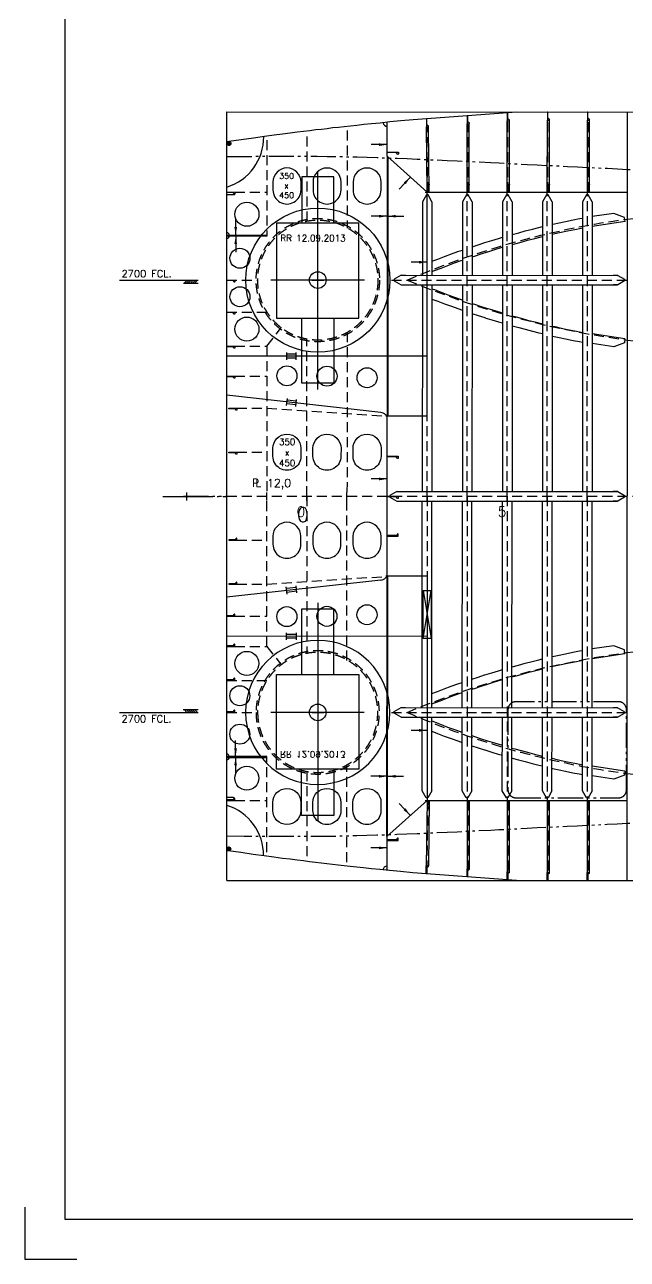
# Model space of a CAD drawing. Extents: x -86245 to 167090, y -69122 to 58950.
# Drawn here: x -836 to 6686, y -500 to 14921 of the extents above; entities that cross this region are included whole.
import ezdxf

# ---------------------------------------------------------------- set-up
doc = ezdxf.new("R2010")
doc.units = 0
doc.header["$LTSCALE"] = 250
for name, pattern in [('CENTER', [3, 2.5, -0.25, 0, -0.25]), ('DASHED', [0.75, 0.5, -0.25]), ('PHANTOM', [2.1, 1.25, -0.2, 0.125, -0.2, 0.125, -0.2])]:
    doc.linetypes.add(name, pattern=pattern)
doc.layers.get('0').update_dxf_attribs({"linetype": 'CONTINUOUS'})
doc.layers.add('11', color=7, linetype='CONTINUOUS', true_color=0xffffff)
for name, color, linetype in [('S0CO1', 1, 'CONTINUOUS'), ('S0CO2', 2, 'CONTINUOUS'), ('S0CO5', 4, 'CONTINUOUS'), ('S0DA1', 1, 'DASHED'), ('S0DA2', 2, 'DASHED'), ('S0DA3', 3, 'DASHED'), ('S0DIM', 2, 'CONTINUOUS'), ('S0PH1', 1, 'PHANTOM'), ('S0TX2', 2, 'CONTINUOUS')]:
    doc.layers.add(name, color=color, linetype=linetype)
doc.styles.add('18', font='romans', dxfattribs={"height": 180})
doc.styles.add('ROMANS', font='romans.shx', dxfattribs={"height": 125})
pattern_1 = [(45, (9353.375, -6730.3517), (-2.24506403, 2.24506403), [])]

# ---------------------------------------------------------------- blocks, each defined once
blk = doc.blocks.new('snip')
at = {"color": 0, "linetype": 'ByBlock'}
for p, q in [((-75, -151), (-75, -221)), ((75, -151), (75, -221))]:
    blk.add_line(p, q, dxfattribs=at)
blk.add_lwpolyline([(75, -151), (13, -43), (-12, -43), (-75, -151)], dxfattribs=at)
blk = doc.blocks.new('HP100x7')
at = {"color": 0}
blk.add_lwpolyline([(0, 0), (0, -100), (20, -100, 0.767327), (24, -89), (10, -79, -0.267949), (7, -75), (7, 0)], format="xyb", close=True, dxfattribs=at)
blk = doc.blocks.new('*X8')
at = {"color": 0}
for p, q in [((13410, 17177), (13450, 17217)), ((13439, 17177), (13479, 17217)), ((13467, 17177), (13507, 17217)), ((13495, 17177), (13535, 17217)), ((13523, 17177), (13563, 17217)), ((13552, 17177), (13592, 17217))]:
    blk.add_line(p, q, dxfattribs=at)
blk = doc.blocks.new('TYKK')
at = {"layer": 'S0CO1'}
for p, q in [((-2.04, 0.82), (2.04, 0.82)), ((-2.04, 0), (2.04, 0))]:
    blk.add_line(p, q, dxfattribs=at)
at = {"layer": 'S0CO1', "xscale": 0.0204, "yscale": 0.0204, "zscale": 0.0204}
blk.add_blockref('*X8', (-275.41, -350.41), dxfattribs=at)
blk = doc.blocks.new('ST10073')
at = {"layer": 'S0CO2'}
for p, q in [((1.49, 4), (-1.49, 4)), ((-1.49, 0), (1.49, 0)), ((-0.79, 4), (-0.79, 0)), ((0.79, 4), (0.79, 0))]:
    blk.add_line(p, q, dxfattribs=at)
blk = doc.blocks.new('PILD')
at = {"color": 1, "linetype": 'ByBlock'}
blk.add_line((0, 0), (250, 0), dxfattribs=at)
blk.add_solid([(125, 21), (125, -21), (0, 0)], dxfattribs=at)
blk = doc.blocks.new('A$C3A7A08C7')
at = {"layer": '11', "color": 30, "linetype": 'Continuous'}
blk.add_circle((0, 0), 900, dxfattribs=at)
at = {"layer": '11', "color": 30, "linetype": 'DASHED'}
for radius in [770, 750]:
    blk.add_circle((0, 0), radius, dxfattribs=at)
at = {"layer": 'S0TX2', "color": 1, "style": 'ROMANS'}
blk.add_text('RR 12.09.2013', height=80, dxfattribs=at).set_placement((-468, 484))
blk = doc.blocks.new('HP140x8')
at = {"color": 0}
blk.add_lwpolyline([(0, 0), (0, -140), (24, -140, 0.767327), (27, -129), (11, -119, -0.267949), (8, -115), (8, 0)], format="xyb", close=True, dxfattribs=at)
blk = doc.blocks.new('PLDIM2')
at = {"layer": 'S0TX2', "style": 'ROMANS'}
for s, p in [('P', (-19, 0)), ('L', (23, 0))]:
    blk.add_text(s, height=100, dxfattribs=at).set_placement(p)
blk.add_attdef('XX.X', (168, -1), '', height=100, dxfattribs=at)
blk = doc.blocks.new('PILC')
at = {"color": 1, "linetype": 'ByBlock'}
blk.add_line((0, 0), (-250, 0), dxfattribs=at)
blk.add_solid([(-125, 21), (-125, -21), (0, 0)], dxfattribs=at)
blk = doc.blocks.new('A$C2A920FEC')
at = {"color": 0, "linetype": 'ByBlock', "lineweight": -2}
for p, q in [((135, 1332), (135, 4057)), ((716, 2700), (-450, 2700)), ((135, -1332), (135, -4057)), ((716, -2700), (-450, -2700))]:
    blk.add_line(p, q, dxfattribs=at)
for points in [[(336, 3410), (336, 3988), (-66, 3988), (-66, 3410)], [(336, 2225), (336, 1412), (-66, 1412), (-66, 2225)], [(336, -2225), (336, -1412), (-66, -1412), (-66, -2225)], [(336, -3410), (336, -3988), (-66, -3988), (-66, -3410)]]:
    blk.add_lwpolyline(points, dxfattribs=at)
for points in [[(649, 2225), (649, 3410), (-379, 3410), (-379, 2225)], [(649, -2225), (649, -3410), (-379, -3410), (-379, -2225)]]:
    blk.add_lwpolyline(points, close=True, dxfattribs=at)
for centre in [(135, 2700), (135, -2700)]:
    blk.add_circle(centre, 104, dxfattribs=at)
blk = doc.blocks.new('A$C5C7D5138')
at = {"layer": 'S0CO1'}
h = blk.add_hatch(dxfattribs=at)
h.set_pattern_fill('ANSI31', color=8)
h.set_pattern_definition(pattern_1)
edge = h.paths.add_edge_path()
edge.add_arc((-14725, 4406), 25, 0, 360)
h = blk.add_hatch(dxfattribs=at)
h.set_pattern_fill('ANSI31', color=8)
h.set_pattern_definition(pattern_1)
edge = h.paths.add_edge_path()
edge.add_arc((-14725, -4406), 25, 0, 360, ccw=False)
at = {"color": 8}
for p, q in [((-13690, 2700), (-13540, 2700)), ((-13615, 2625), (-13615, 2775)), ((-13690, -2700), (-13540, -2700)), ((-13615, -2625), (-13615, -2775))]:
    blk.add_line(p, q, dxfattribs=at)
at = {"layer": 'S0CO1', "color": 8}
for p, q in [((-11750, 3800), (-11750, 4654)), ((-11724, 3800), (-11724, 4654)), ((-11250, 3800), (-11250, 4691)), ((-11224, 3800), (-11224, 4691)), ((-10750, 3800), (-10750, 4700)), ((-10724, 3800), (-10724, 4700)), ((-10250, 3800), (-10250, 4700)), ((-10224, 3800), (-10224, 4700)), ((-12250, 3800), (-12260, 4616)), ((-12224, 3800), (-12233, 4616)), ((-12750, 4250), (-12750, 1000)), ((-12742, 4243), (-12742, 1000)), ((-12310, 3623), (-12310, 2760)), ((-12190, 3623), (-12190, 2760)), ((-11810, 3623), (-11810, 2760)), ((-11690, 3623), (-11690, 2760)), ((-11310, 3623), (-11310, 2760)), ((-11190, 3623), (-11190, 2760)), ((-10810, 3623), (-10810, 2760)), ((-10690, 3623), (-10690, 2760)), ((-10310, 3623), (-10310, 2760)), ((-10190, 3623), (-10190, 2760)), ((-9918, 3534), (-10190, 3493)), ((-9780, 3433), (-10190, 3372)), ((-9786, 3483), (-9918, 3534)), ((-9780, 3433), (-9786, 3483)), ((-12573, 2760), (-9875, 2760)), ((-12573, 2640), (-9875, 2640)), ((-12310, 2640), (-12310, 60)), ((-12190, 2640), (-12190, 60)), ((-11810, 2640), (-11810, 60)), ((-11690, 2640), (-11690, 60)), ((-11310, 2640), (-11310, 60)), ((-11190, 2640), (-11190, 60)), ((-10810, 2640), (-10810, 60)), ((-10690, 2640), (-10690, 60)), ((-10310, 2640), (-10310, 60)), ((-10190, 2640), (-10190, 60)), ((-9780, 1967), (-10190, 2028)), ((-9918, 1866), (-10190, 1907)), ((-9786, 1917), (-9918, 1866)), ((-9780, 1967), (-9786, 1917)), ((-12250, 1750), (-14750, 1750)), ((-12829, 1048), (-14750, 1261)), ((-12750, 1000), (-12769, 1019)), ((-12573, 60), (-9875, 60)), ((-12573, -60), (-9875, -60)), ((-12310, -2640), (-12310, -60)), ((-12190, -2640), (-12190, -60)), ((-11810, -2640), (-11810, -60)), ((-11690, -2640), (-11690, -60)), ((-11310, -2640), (-11310, -60)), ((-11190, -2640), (-11190, -60)), ((-10810, -2640), (-10810, -60)), ((-10690, -2640), (-10690, -60)), ((-10310, -2640), (-10310, -60)), ((-10190, -2640), (-10190, -60)), ((-12829, -1048), (-14750, -1261)), ((-12750, -1000), (-12769, -1019)), ((-12750, -4250), (-12750, -1000)), ((-12742, -4243), (-12742, -1000)), ((-12250, -1750), (-14750, -1750)), ((-9918, -1866), (-10190, -1907)), ((-9780, -1967), (-10190, -2028)), ((-9786, -1917), (-9918, -1866)), ((-9780, -1967), (-9786, -1917)), ((-12518, -2640), (-9875, -2640)), ((-12518, -2760), (-9875, -2760)), ((-12310, -3623), (-12310, -2760)), ((-12190, -3623), (-12190, -2760)), ((-11810, -3623), (-11810, -2760)), ((-11690, -3623), (-11690, -2760)), ((-11310, -3623), (-11310, -2760)), ((-11190, -3623), (-11190, -2760)), ((-10810, -3623), (-10810, -2760)), ((-10690, -3623), (-10690, -2760)), ((-10310, -3623), (-10310, -2760)), ((-10190, -3623), (-10190, -2760)), ((-9780, -3433), (-10190, -3372)), ((-9918, -3534), (-10190, -3493)), ((-9786, -3483), (-9918, -3534)), ((-9780, -3433), (-9786, -3483)), ((-12250, -3800), (-12260, -4616)), ((-12224, -3800), (-12233, -4616)), ((-11750, -3800), (-11750, -4654)), ((-11724, -3800), (-11724, -4654)), ((-11250, -3800), (-11250, -4691)), ((-11224, -3800), (-11224, -4691)), ((-10750, -3800), (-10750, -4700)), ((-10724, -3800), (-10724, -4700)), ((-10250, -3800), (-10250, -4700)), ((-10224, -3800), (-10224, -4700))]:
    blk.add_line(p, q, dxfattribs=at)
for points in [[(-11131, 4800), (-12426, 4704), (-12581, 4689), (-12718, 4675), (-12839, 4662), (-12945, 4652), (-13041, 4642), (-13128, 4633), (-13208, 4624), (-13285, 4616), (-13358, 4608), (-13430, 4600), (-13500, 4591), (-13570, 4583), (-13642, 4575), (-13715, 4566), (-13792, 4556), (-13872, 4546), (-13959, 4535), (-14055, 4523), (-14161, 4509), (-14282, 4492), (-14419, 4474), (-14574, 4452), (-14728, 4431)], [(-12300, -1175), (-12200, -1775), (-12300, -1775), (-12200, -1175), (-12200, -1775), (-12300, -1775), (-12300, -1175), (-12200, -1175)], [(-11131, -4800), (-12426, -4704), (-12581, -4689), (-12718, -4675), (-12839, -4662), (-12945, -4652), (-13041, -4642), (-13128, -4633), (-13208, -4624), (-13285, -4616), (-13358, -4608), (-13430, -4600), (-13500, -4591), (-13570, -4583), (-13642, -4575), (-13715, -4566), (-13792, -4556), (-13872, -4546), (-13959, -4535), (-14055, -4523), (-14161, -4509), (-14282, -4492), (-14419, -4474), (-14574, -4452), (-14728, -4431)]]:
    blk.add_lwpolyline(points, dxfattribs=at)
for points in [[(-13825, 3825), (-13825, 3925, 1), (-14175, 3925), (-14175, 3825, 1)], [(-13325, 3825), (-13325, 3925, 1), (-13675, 3925), (-13675, 3825, 1)], [(-12825, 3825), (-12825, 3925, 1), (-13175, 3925), (-13175, 3825, 1)], [(-13825, 600), (-13825, 500, -1), (-14175, 500), (-14175, 600, -1)], [(-13325, 600), (-13325, 500, -1), (-13675, 500), (-13675, 600, -1)], [(-12825, 600), (-12825, 500, -1), (-13175, 500), (-13175, 600, -1)], [(-13825, -600), (-13825, -500, 1), (-14175, -500), (-14175, -600, 1)], [(-13325, -600), (-13325, -500, 1), (-13675, -500), (-13675, -600, 1)], [(-12825, -600), (-12825, -500, 1), (-13175, -500), (-13175, -600, 1)], [(-13825, -3825), (-13825, -3925, -1), (-14175, -3925), (-14175, -3825, -1)], [(-13325, -3825), (-13325, -3925, -1), (-13675, -3925), (-13675, -3825, -1)], [(-12825, -3825), (-12825, -3925, -1), (-13175, -3925), (-13175, -3825, -1)]]:
    blk.add_lwpolyline(points, format="xyb", close=True, dxfattribs=at)
for points in [[(-14650, 3800), (-14650, 3780, -0.414214), (-14665, 3765), (-14750, 3765)], [(-14650, -3800), (-14650, -3780, 0.414214), (-14665, -3765), (-14750, -3765)]]:
    blk.add_lwpolyline(points, format="xyb", dxfattribs=at)
at = {"layer": 'S0CO1', "color": 8, "flags": 128}
for points in [[(-10690, 3396), (-10683, 3398), (-10602, 3416), (-10521, 3433), (-10429, 3452), (-10349, 3468), (-10310, 3475)], [(-11190, 3270), (-11189, 3270), (-11107, 3292), (-11026, 3314), (-10936, 3337), (-10855, 3357), (-10810, 3368)], [(-11190, 3145), (-11156, 3154), (-11076, 3176), (-10996, 3198), (-10907, 3221), (-10826, 3241), (-10810, 3245)], [(-10690, 3273), (-10657, 3281), (-10576, 3298), (-10497, 3315), (-10406, 3334), (-10326, 3350), (-10310, 3353)], [(-11690, 3117), (-11613, 3142), (-11531, 3168), (-11530, 3169), (-11442, 3196), (-11360, 3221), (-11310, 3235)], [(-11690, 2990), (-11657, 3001), (-11576, 3028), (-11495, 3054), (-11494, 3054), (-11407, 3081), (-11326, 3106), (-11310, 3110)], [(-12190, 2936), (-12118, 2963), (-12035, 2995), (-11948, 3027), (-11865, 3056), (-11810, 3076)], [(-12190, 2807), (-12158, 2819), (-12075, 2851), (-11993, 2882), (-11907, 2914), (-11825, 2943), (-11810, 2949)], [(-12190, 2593), (-12158, 2581), (-12075, 2549), (-11993, 2518), (-11907, 2486), (-11825, 2457), (-11810, 2451)], [(-12190, 2464), (-12118, 2437), (-12035, 2405), (-11948, 2373), (-11865, 2344), (-11810, 2324)], [(-11690, 2410), (-11657, 2399), (-11576, 2372), (-11495, 2346), (-11494, 2346), (-11407, 2319), (-11326, 2294), (-11310, 2290)], [(-11690, 2283), (-11613, 2258), (-11531, 2232), (-11530, 2231), (-11442, 2204), (-11360, 2179), (-11310, 2165)], [(-11190, 2255), (-11156, 2246), (-11076, 2224), (-10996, 2202), (-10907, 2179), (-10826, 2159), (-10810, 2155)], [(-11190, 2130), (-11189, 2130), (-11107, 2108), (-11026, 2086), (-10936, 2063), (-10855, 2043), (-10810, 2032)], [(-10690, 2127), (-10657, 2119), (-10576, 2102), (-10497, 2085), (-10406, 2066), (-10326, 2050), (-10310, 2047)], [(-10690, 2004), (-10683, 2002), (-10602, 1984), (-10521, 1967), (-10429, 1948), (-10349, 1932), (-10310, 1925)], [(-10690, -2004), (-10683, -2002), (-10602, -1984), (-10521, -1967), (-10429, -1948), (-10349, -1932), (-10310, -1925)], [(-11190, -2130), (-11189, -2130), (-11107, -2108), (-11026, -2086), (-10936, -2063), (-10855, -2043), (-10810, -2032)], [(-11190, -2255), (-11156, -2246), (-11076, -2224), (-10996, -2202), (-10907, -2179), (-10826, -2159), (-10810, -2155)], [(-10690, -2127), (-10657, -2119), (-10576, -2102), (-10497, -2085), (-10406, -2066), (-10326, -2050), (-10310, -2047)], [(-11690, -2283), (-11613, -2258), (-11531, -2232), (-11530, -2231), (-11442, -2204), (-11360, -2179), (-11310, -2165)], [(-11690, -2410), (-11657, -2399), (-11576, -2372), (-11495, -2346), (-11494, -2346), (-11407, -2319), (-11326, -2294), (-11310, -2290)], [(-12190, -2464), (-12118, -2437), (-12035, -2405), (-11948, -2373), (-11865, -2344), (-11810, -2324)], [(-12190, -2593), (-12158, -2581), (-12075, -2549), (-11993, -2518), (-11907, -2486), (-11825, -2457), (-11810, -2451)], [(-12190, -2807), (-12158, -2819), (-12075, -2851), (-11993, -2882), (-11907, -2914), (-11825, -2943), (-11810, -2949)], [(-12190, -2936), (-12118, -2963), (-12035, -2995), (-11948, -3027), (-11865, -3056), (-11810, -3076)], [(-11690, -2990), (-11657, -3001), (-11576, -3028), (-11495, -3054), (-11494, -3054), (-11407, -3081), (-11326, -3106), (-11310, -3110)], [(-11690, -3117), (-11613, -3142), (-11531, -3168), (-11530, -3169), (-11442, -3196), (-11360, -3221), (-11310, -3235)], [(-11190, -3145), (-11156, -3154), (-11076, -3176), (-10996, -3198), (-10907, -3221), (-10826, -3241), (-10810, -3245)], [(-11190, -3270), (-11189, -3270), (-11107, -3292), (-11026, -3314), (-10936, -3337), (-10855, -3357), (-10810, -3368)], [(-10690, -3273), (-10657, -3281), (-10576, -3298), (-10497, -3315), (-10406, -3334), (-10326, -3350), (-10310, -3353)], [(-10690, -3396), (-10683, -3398), (-10602, -3416), (-10521, -3433), (-10429, -3452), (-10349, -3468), (-10310, -3475)]]:
    blk.add_lwpolyline(points, dxfattribs=at)
at = {"layer": 'S0CO1', "color": 8}
for centre, radius in [((-14500, 3522), 150), ((-14587, 2972), 125), ((-14587, 2492), 125), ((-14500, 2088), 150), ((-14000, 1504), 125), ((-13500, 1500), 125), ((-13000, 1480), 125), ((-14000, -1504), 125), ((-13500, -1500), 125), ((-13000, -1480), 125), ((-14500, -2088), 150), ((-14587, -2492), 125), ((-14587, -2972), 125), ((-14500, -3522), 150)]:
    blk.add_circle(centre, radius, dxfattribs=at)
for centre, radius, start, end in [((-12750, 4671), 50, 185.7979, 270), ((-14941, 4483), 650, 287.1279, 0.6914), ((-14750, 3262), 30, 0, 90), ((-14750, 3250), 30, 270, 0), ((-12840, 948), 100, 45, 83.6559), ((-12840, -948), 100, 276.3441, 315), ((-14750, -3250), 30, 0, 90), ((-14750, -3262), 30, 270, 0), ((-14941, -4483), 650, 359.3086, 72.8721), ((-12750, -4671), 50, 90, 174.2021)]:
    blk.add_arc(centre, radius, start, end, dxfattribs=at)
at = {"layer": 'S0CO2', "color": 8}
for points in [[(-14250, 3250), (-14750, 3250), (-14750, 3262), (-14250, 3262)], [(-14250, -3250), (-14750, -3250), (-14750, -3262), (-14250, -3262)]]:
    blk.add_lwpolyline(points, close=True, dxfattribs=at)
for centre in [(-14725, 4406), (-14725, -4406)]:
    blk.add_circle(centre, 25, dxfattribs=at)
at = {"layer": 'S0CO5'}
for p, q in [((-14750, 4800), (0, 4800)), ((-14750, -4800), (0, -4800))]:
    blk.add_line(p, q, dxfattribs=at)
at = {"layer": 'S0CO5', "color": 8}
for p, q in [((-9750, -4800), (-9750, 4800)), ((-12750, 4250), (-12750, 4672)), ((-12250, 3800), (-12750, 4250)), ((-12275, 3800), (-9750, 3800)), ((-12250, 1000), (-12250, 3800)), ((-12250, 1000), (-12765, 1000)), ((-12750, -1000), (-12750, 1000)), ((-12250, -1000), (-12765, -1000)), ((-12250, -1000), (-12250, -3800)), ((-12250, -3800), (-12750, -4250)), ((-12275, -3800), (-9750, -3800)), ((-12750, -4250), (-12750, -4672))]:
    blk.add_line(p, q, dxfattribs=at)
blk.add_lwpolyline([(-14750, -4800), (-14750, 100), (-14750, 2000), (-14750, 2751), (-14750, 3500), (-14750, 3789), (-14750, 4072), (-14750, 4339), (-14750, 4571), (-14750, 4737), (-14750, 4800), (-14750, 4800)], dxfattribs=at)
at = {"layer": 'S0DA1', "color": 8}
for p, q in [((-11742, 3800), (-11742, 4654)), ((-11242, 3800), (-11242, 4691)), ((-10742, 3800), (-10742, 4700)), ((-10242, 3800), (-10242, 4700)), ((-12242, 3800), (-12252, 4616)), ((-12242, -3800), (-12252, -4616)), ((-11742, -3800), (-11742, -4654)), ((-11242, -3800), (-11242, -4691)), ((-10742, -3800), (-10742, -4700)), ((-10242, -3800), (-10242, -4700))]:
    blk.add_line(p, q, dxfattribs=at)
at = {"layer": 'S0DA2', "color": 8}
for p, q in [((-13750, 3433), (-13750, 4511)), ((-13250, 4569), (-13250, 3349)), ((-14250, 4446), (-14250, 3250)), ((-12250, 0), (-12250, 3800)), ((-11750, 0), (-11750, 3800)), ((-11250, 0), (-11250, 3800)), ((-10750, 0), (-10750, 3800)), ((-10250, 0), (-10250, 3800)), ((-14250, 1875), (-14069, 2110)), ((-13250, 2051), (-13250, 0)), ((-14250, 1875), (-14250, 0)), ((-13750, 0), (-13750, 1967)), ((-13250, -2051), (-13250, 0)), ((-14250, -1875), (-14250, 0)), ((-13750, 0), (-13750, -1967)), ((-12250, 0), (-12250, -3800)), ((-11750, 0), (-11750, -3800)), ((-11250, 0), (-11250, -3800)), ((-10750, 0), (-10750, -3800)), ((-10250, 0), (-10250, -3800)), ((-14250, -1875), (-14069, -2110)), ((-14250, -4446), (-14250, -3250)), ((-13250, -4569), (-13250, -3349)), ((-13750, -3433), (-13750, -4511))]:
    blk.add_line(p, q, dxfattribs=at)
at = {"layer": 'S0DA3', "color": 8}
for p, q in [((-14650, 3800), (-14250, 3800)), ((-14750, 2700), (-14360, 2700)), ((-12695, 2700), (-9750, 2700)), ((-14750, 2300), (-14244, 2300)), ((-14650, 1875), (-14250, 1875)), ((-14650, 1500), (-14250, 1500)), ((-14624, 1100), (-14250, 1100)), ((-14250, 1100), (-12765, 1001)), ((-14624, 550), (-14250, 550)), ((-14750, 0), (-3750, 0)), ((-14624, -550), (-14250, -550)), ((-14250, -1100), (-12765, -1001)), ((-14624, -1100), (-14250, -1100)), ((-14650, -1500), (-14250, -1500)), ((-14650, -1875), (-14250, -1875)), ((-14750, -2300), (-14244, -2300)), ((-14750, -2700), (-14360, -2700)), ((-12695, -2700), (-9750, -2700)), ((-14650, -3800), (-14250, -3800))]:
    blk.add_line(p, q, dxfattribs=at)
at = {"layer": 'S0DA3', "color": 8, "flags": 128}
for points in [[(-12500, 2700), (-12416, 2736), (-12333, 2771), (-12250, 2804), (-12165, 2838), (-12083, 2870), (-12000, 2901), (-11914, 2933), (-11832, 2962), (-11750, 2991), (-11663, 3020), (-11582, 3047), (-11501, 3073), (-11500, 3073), (-11413, 3100), (-11331, 3125), (-11250, 3149), (-11162, 3174), (-11081, 3196), (-11001, 3217), (-10912, 3240), (-10831, 3260), (-10750, 3280), (-10661, 3300), (-10581, 3318), (-10501, 3335), (-10410, 3354), (-10330, 3369), (-10250, 3384), (-10163, 3400), (-10082, 3414), (-10001, 3427), (-9926, 3438), (-9851, 3449), (-9800, 3456), (-9750, 3462), (-9677, 3470), (-9603, 3478), (-9552, 3483), (-9500, 3488), (-9414, 3494), (-9332, 3500), (-9250, 3505), (-9160, 3510), (-9080, 3513), (-9000, 3516), (-8889, 3519), (-8819, 3521), (-8750, 3522), (-8626, 3524), (-8563, 3524), (-8500, 3525), (-8375, 3525), (-8250, 3525), (-8125, 3525), (-8000, 3525), (-7750, 3525), (-7499, 3525), (-7250, 3525), (-7000, 3525), (-6750, 3525), (-6500, 3525), (-6250, 3525), (-6000, 3525), (-5875, 3525), (-5750, 3525), (-5500, 3525), (-5375, 3525), (-5250, 3525), (-5112, 3525), (-5049, 3525), (-5011, 3525), (-4973, 3525), (-4917, 3525), (-4862, 3525), (-4750, 3525)], [(-12500, 2700), (-12250, 2598), (-11750, 2416), (-11250, 2261), (-10750, 2132), (-10250, 2028), (-9750, 1950), (-9250, 1902), (-8750, 1880), (-8250, 1875), (-7750, 1875), (-7250, 1875), (-6750, 1875), (-6250, 1875), (-5750, 1875), (-5250, 1875), (-4750, 1875)], [(-12500, -2700), (-12250, -2598), (-11750, -2416), (-11250, -2261), (-10750, -2132), (-10250, -2028), (-9750, -1950), (-9250, -1902), (-8750, -1880), (-8250, -1875), (-7750, -1875), (-7250, -1875), (-6750, -1875), (-6250, -1875), (-5750, -1875), (-5250, -1875), (-4750, -1875)], [(-12500, -2700), (-12416, -2736), (-12333, -2771), (-12250, -2804), (-12165, -2838), (-12083, -2870), (-12000, -2901), (-11914, -2933), (-11832, -2962), (-11750, -2991), (-11663, -3020), (-11582, -3047), (-11501, -3073), (-11500, -3073), (-11413, -3100), (-11331, -3125), (-11250, -3149), (-11162, -3174), (-11081, -3196), (-11001, -3217), (-10912, -3240), (-10831, -3260), (-10750, -3280), (-10661, -3300), (-10581, -3318), (-10501, -3335), (-10410, -3354), (-10330, -3369), (-10250, -3384), (-10163, -3400), (-10082, -3414), (-10001, -3427), (-9926, -3438), (-9851, -3449), (-9800, -3456), (-9750, -3462), (-9677, -3470), (-9603, -3478), (-9552, -3483), (-9500, -3488), (-9414, -3494), (-9332, -3500), (-9250, -3505), (-9160, -3510), (-9080, -3513), (-9000, -3516), (-8889, -3519), (-8819, -3521), (-8750, -3522), (-8626, -3524), (-8563, -3524), (-8500, -3525), (-8375, -3525), (-8250, -3525), (-8125, -3525), (-8000, -3525), (-7750, -3525), (-7499, -3525), (-7250, -3525), (-7000, -3525), (-6750, -3525), (-6500, -3525), (-6250, -3525), (-6000, -3525), (-5875, -3525), (-5750, -3525), (-5500, -3525), (-5375, -3525), (-5250, -3525), (-5112, -3525), (-5049, -3525), (-5011, -3525), (-4973, -3525), (-4917, -3525), (-4862, -3525), (-4750, -3525)]]:
    blk.add_lwpolyline(points, dxfattribs=at)
at = {"layer": 'S0DIM', "color": 1}
for p, q in [((-16089, 2700), (-15109, 2700)), ((-16089, -2700), (-15109, -2700))]:
    blk.add_line(p, q, dxfattribs=at)
at = {"layer": 'S0PH1'}
blk.add_line((-15293, 0), (-14750, 0), dxfattribs=at)
at = {"layer": 'S0PH1', "color": 8, "flags": 128}
for points in [[(-14751, 4242), (-14531, 4244), (-14390, 4246), (-14250, 4246), (-14125, 4247), (-14000, 4248), (-13875, 4248), (-13750, 4247), (-13625, 4247), (-13500, 4245), (-13375, 4244), (-13250, 4241), (-13125, 4238), (-13000, 4235), (-12875, 4231), (-12750, 4227), (-12625, 4222), (-12500, 4217), (-12375, 4212), (-12250, 4206), (-12125, 4201), (-12000, 4195), (-11875, 4190), (-11750, 4184), (-11602, 4176), (-11454, 4169), (-11352, 4164), (-11250, 4159), (-11125, 4152), (-11000, 4146), (-10875, 4139), (-10750, 4133), (-10625, 4127), (-10500, 4121), (-10375, 4115), (-10250, 4109), (-10125, 4103), (-10000, 4097), (-9875, 4090), (-9750, 4084), (-9625, 4077), (-9500, 4071), (-9375, 4064), (-9250, 4057), (-9125, 4049), (-9000, 4042), (-8875, 4034), (-8750, 4026), (-8700, 4022), (-8650, 4019), (-8511, 4010), (-8442, 4006), (-8407, 4003), (-8372, 4000), (-8364, 3999), (-8356, 3999), (-8329, 3997), (-8303, 3995), (-8250, 3991), (-8134, 3984), (-8067, 3979), (-8000, 3974), (-7875, 3965), (-7750, 3955), (-7625, 3946), (-7500, 3937), (-7375, 3929), (-7250, 3922), (-7184, 3918), (-7118, 3915), (-7052, 3912), (-6986, 3909), (-6927, 3907), (-6868, 3905), (-6750, 3902), (-6625, 3899), (-6500, 3897), (-6375, 3895), (-6250, 3893), (-6125, 3892), (-6000, 3892), (-5750, 3891)], [(-14751, -4242), (-14531, -4244), (-14390, -4246), (-14250, -4246), (-14125, -4247), (-14000, -4248), (-13875, -4248), (-13750, -4247), (-13625, -4247), (-13500, -4245), (-13375, -4244), (-13250, -4241), (-13125, -4238), (-13000, -4235), (-12875, -4231), (-12750, -4227), (-12625, -4222), (-12500, -4217), (-12375, -4212), (-12250, -4206), (-12125, -4201), (-12000, -4195), (-11875, -4190), (-11750, -4184), (-11602, -4176), (-11454, -4169), (-11352, -4164), (-11250, -4159), (-11125, -4152), (-11000, -4146), (-10875, -4139), (-10750, -4133), (-10625, -4127), (-10500, -4121), (-10375, -4115), (-10250, -4109), (-10125, -4103), (-10000, -4097), (-9875, -4090), (-9750, -4084), (-9625, -4077), (-9500, -4071), (-9375, -4064), (-9250, -4057), (-9125, -4049), (-9000, -4042), (-8875, -4034), (-8750, -4026), (-8700, -4022), (-8650, -4019), (-8511, -4010), (-8442, -4006), (-8407, -4003), (-8372, -4000), (-8364, -3999), (-8356, -3999), (-8329, -3997), (-8303, -3995), (-8250, -3991), (-8134, -3984), (-8067, -3979), (-8000, -3974), (-7875, -3965), (-7750, -3955), (-7625, -3946), (-7500, -3937), (-7375, -3929), (-7250, -3922), (-7184, -3918), (-7118, -3915), (-7052, -3912), (-6986, -3909), (-6927, -3907), (-6868, -3905), (-6750, -3902), (-6625, -3899), (-6500, -3897), (-6375, -3895), (-6250, -3893), (-6125, -3892), (-6000, -3892), (-5750, -3891)]]:
    blk.add_lwpolyline(points, dxfattribs=at)
at = {"layer": 'S0PH1', "color": 8}
blk.add_lwpolyline([(-9760, -3666), (-9760, -2666, 0.414214), (-9860, -2566), (-11140, -2566, 0.414214), (-11240, -2666), (-11240, -3666, 0.414214), (-11140, -3766), (-9860, -3766, 0.414214)], format="xyb", close=True, dxfattribs=at)
at = {"color": 8, "yscale": 0.8, "zscale": 0.8}
for p, xscale in [((-12750, 4392), 0.8), ((-12250, 2924), 0.8), ((-12750, 216), 0.8), ((-12750, -3498), 0.8), ((-12742, -3498), -0.8)]:
    blk.add_blockref('PILC', p, dxfattribs=dict(at, xscale=xscale))
for name, p, xscale, rotation in [('PILC', (-12462, 3983), 0.8, 47.14376086522431), ('PILD', (-14640, 3262), -0.8, 270), ('PILC', (-12750, 3498), -0.8, 180), ('PILC', (-12742, 3498), 0.8, 180), ('PILD', (-14640, 3250), 0.8, 270), ('PILC', (-12250, -2924), -0.8, 180), ('PILD', (-14640, -3250), -0.8, 270), ('PILD', (-14640, -3262), 0.8, 270), ('PILC', (-12462, -3983), -0.8, 132.8562391347757), ('PILC', (-12750, -4392), -0.8, 180)]:
    blk.add_blockref(name, p, dxfattribs=dict(at, xscale=xscale, rotation=rotation))
at = {"layer": 'S0CO1', "color": 8, "xscale": 0.8, "yscale": 0.8, "zscale": 0.8}
for p in [(-12250, 3800), (-11750, 3800), (-11250, 3800), (-10750, 3800), (-10250, 3800)]:
    blk.add_blockref('snip', p, dxfattribs=at)
at = {"layer": 'S0CO1', "color": 8}
blk.add_blockref('A$C3A7A08C7', (-13615, 2700), dxfattribs=at)
for name, p, xscale, yscale, zscale, rotation in [('snip', (-12695, 2700), 0.8, 0.8, 0.8, 90), ('snip', (-9750, 2700), -0.8, 0.8, 0.8, 270.0000000000015), ('ST10073', (-14004, 1750), 30, 30, 30, 270), ('ST10073', (-14003, 1177), 30, 30, 30, 263.8297129912817), ('snip', (-12750, 0), 0.8, 0.8, 0.8, 90), ('snip', (-9750, 0), -0.8, 0.8, 0.8, 270), ('ST10073', (-14003, -1177), -30, 30, 30, 276.1702870087183), ('ST10073', (-14004, -1750), -30, 30, 30, 270), ('snip', (-12695, -2700), -0.8, 0.8, 0.8, 90), ('snip', (-9750, -2700), 0.8, 0.8, 0.8, 269.9999999999985), ('snip', (-9750, -2700), 0.8, 0.8, 0.8, 269.9999999999985), ('snip', (-12250, -3800), -0.8, 0.8, 0.8, 180), ('snip', (-11750, -3800), -0.8, 0.8, 0.8, 180), ('snip', (-11250, -3800), -0.8, 0.8, 0.8, 180), ('snip', (-10750, -3800), -0.8, 0.8, 0.8, 180), ('snip', (-10250, -3800), -0.8, 0.8, 0.8, 180)]:
    blk.add_blockref(name, p, dxfattribs=dict(at, xscale=xscale, yscale=yscale, zscale=zscale, rotation=rotation))
blk.add_blockref('PLDIM2', (-14416, 116), dxfattribs=at).add_auto_attribs({'XX.X': '12,0'})
at = {"layer": 'S0CO1', "color": 8, "xscale": -1, "rotation": 180}
blk.add_blockref('A$C3A7A08C7', (-13615, -2700), dxfattribs=at)
at = {"layer": 'S0CO2', "color": 8}
for p in [(-11250, 4791), (-10750, 4800), (-10250, 4800), (-12260, 4716), (-11750, 4754), (-12250, -3800), (-11750, -3800), (-11250, -3800), (-10750, -3800), (-10250, -3800)]:
    blk.add_blockref('HP100x7', p, dxfattribs=at)
at = {"layer": 'S0CO2', "color": 8, "xscale": -1}
for name, p, rotation in [('HP140x8', (-12750, 4300), 90), ('HP100x7', (-12250, 3800), 180), ('HP100x7', (-11750, 3800), 180), ('HP100x7', (-11250, 3800), 180), ('HP100x7', (-10750, 3800), 180), ('HP100x7', (-10250, 3800), 180), ('HP140x8', (-12750, 500), 90), ('HP140x8', (-12750, 0), 90), ('HP100x7', (-12260, -4716), 180), ('HP100x7', (-11750, -4754), 180), ('HP100x7', (-11250, -4791), 180), ('HP100x7', (-10750, -4800), 180), ('HP100x7', (-10250, -4800), 180)]:
    blk.add_blockref(name, p, dxfattribs=dict(at, rotation=rotation))
at = {"layer": 'S0CO2', "color": 8}
for p, rotation in [((-12750, -500), 89.99999999999999), ((-12750, -4300), 90)]:
    blk.add_blockref('HP140x8', p, dxfattribs=dict(at, rotation=rotation))
at = {"layer": 'S0DIM', "extrusion": (0, 0, -1), "xscale": -45, "yscale": 45, "zscale": -45}
blk.add_blockref('TYKK', (15201, 2663), dxfattribs=at)
at = {"layer": 'S0DIM', "extrusion": (0, 0, -1), "xscale": 45, "yscale": 45, "zscale": -45, "rotation": 180}
blk.add_blockref('TYKK', (15201, -2663), dxfattribs=at)
at = {"layer": 'S0PH1', "color": 8, "linetype": 'ByBlock'}
blk.add_blockref('A$C2A920FEC', (-13750, 0), dxfattribs=at)
at = {"layer": 'S0TX2', "color": 8, "xscale": -1, "rotation": 90}
for p in [(-14750, 3800), (-14750, 2700), (-14750, 2300), (-14750, 1875), (-14750, 1500), (-14724, 1100), (-14724, 550)]:
    blk.add_blockref('HP100x7', p, dxfattribs=at)
at = {"layer": 'S0TX2', "color": 8}
for p, rotation in [((-14724, -550), 89.99999999999999), ((-14724, -1100), 90), ((-14750, -1500), 90), ((-14750, -1875), 90), ((-14750, -2300), 90), ((-14750, -2700), 90), ((-14750, -3800), 90)]:
    blk.add_blockref('HP100x7', p, dxfattribs=dict(at, rotation=rotation))
at = {"layer": 'S0CO1', "color": 8, "linetype": 'Continuous', "style": '18'}
blk.add_text('0', height=180, dxfattribs=at).set_placement((-13878, -320))
at = {"layer": 'S0DIM', "style": 'ROMANS', "text_generation_flag": 6}
for p in [(-16065, 2735), (-16065, -2825)]:
    blk.add_text('2700 FCL.', height=90, rotation=180, dxfattribs=at).set_placement(p)
at = {"layer": 'S0DIM', "color": 8, "attachment_point": 1, "style": 'ROMANS'}
for insert, char_height in [((-14512, 4036), 72), ((-14504, 719), 79.2)]:
    blk.add_mtext_dynamic_manual_height_columns('\\pxqc;350\\Px\\P450', width=1013.88, gutter_width=500, heights=[0], dxfattribs=dict(at, insert=insert, char_height=char_height))
blk = doc.blocks.new('R-A0')
at = {"color": 2}
blk.add_lwpolyline([(650, 42050), (0, 42050), (0, 41400)], dxfattribs=at)
blk = doc.blocks.new('A$C775A635E')
at = {"layer": 'S0CO1', "color": 6}
blk.add_lwpolyline([(0, 0), (0, 58450), (-41050, 58450), (-41050, 0)], close=True, dxfattribs=at)
at = {"layer": 'S0CO1', "rotation": 90}
blk.add_blockref('R-A0', (500, -500), dxfattribs=at)
blk = doc.blocks.new('A$C04B35251')
at = {"layer": 'S0TX2', "color": 1, "linetype": 'CENTER'}
blk.add_line((-1800, 0), (-1000, 0), dxfattribs=at)
at = {"layer": 'S0TX2', "color": 2, "linetype": 'Continuous'}
for p, q in [((-1500, -50), (-1500, 50)), ((-1000, -50), (-1000, 50)), ((-500, -50), (-500, 50)), ((0, -50), (0, 50)), ((500, -50), (500, 50)), ((1000, -50), (1000, 50)), ((1500, -50), (1500, 50)), ((2000, -50), (2000, 50)), ((2500, -50), (2500, 50)), ((3000, -50), (3000, 50)), ((3500, -50), (3500, 50))]:
    blk.add_line(p, q, dxfattribs=at)
at = {"layer": 'S0CO1', "color": 2, "linetype": 'ByBlock', "style": 'ROMANS'}
for s, p in [('0', (-128, -252)), ('5', (2382, -252))]:
    blk.add_text(s, height=125, dxfattribs=at).set_placement(p)

msp = doc.modelspace()

# ---------------------------------------------------------------- block references
at = {"layer": 'S0CO1', "linetype": 'ByBlock'}
for name, p in [('A$C775A635E', (40713.595, 0)), ('A$C04B35251', (2687.057, 9028.113))]:
    msp.add_blockref(name, p, dxfattribs=at)
at = {"layer": 'S0CO1', "linetype": 'ByBlock', "rotation": 359.9869280711644}
msp.add_blockref('A$C5C7D5138', (16437.057, 9028.113), dxfattribs=at)

doc.saveas('drawing.dxf')
